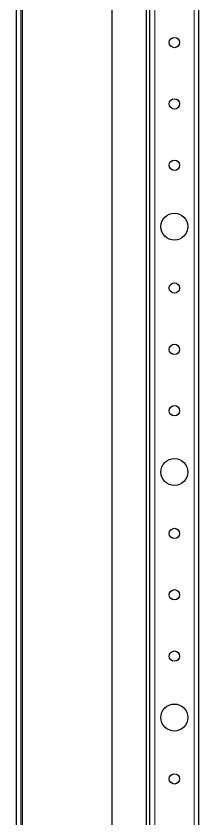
# Model space of a CAD drawing. Header units: millimetres. Extents: x -1114 to 3058, y -1920 to 1219.
# Drawn here: x -769.4 to -694.9, y -862.6 to -535.4 of the extents above; entities that cross this region are included whole.
import ezdxf

# ---------------------------------------------------------------- set-up
doc = ezdxf.new("R2010")
doc.units = ezdxf.units.MM

msp = doc.modelspace()

# ---------------------------------------------------------------- linework, layer by layer
at = {"color": 7, "linetype": 'Continuous', "lineweight": 25}
for p, q in [((-769.44, 756.28), (-769.44, -1198.72)), ((-767.44, 756.28), (-767.44, -1198.72)), ((-716.44, 724.78), (-716.44, -1167.22)), ((-714.94, -1138.72), (-714.94, 696.28)), ((-694.94, -1138.72), (-694.94, 696.28)), ((-730.44, -518.22), (-730.44, -1049.22))]:
    msp.add_line(p, q, dxfattribs=at)
at = {"color": 8, "linetype": 'Continuous', "lineweight": 18}
for p, q in [((-712.94, -1138.72), (-712.94, 696.28)), ((-696.94, -1138.72), (-696.94, 696.28)), ((-766.84, -1047.52), (-766.84, -519.92))]:
    msp.add_line(p, q, dxfattribs=at)
at = {"color": 7, "linetype": 'Continuous', "lineweight": 25}
for centre, radius in [((-704.94, -546.22), 2.1), ((-704.94, -571.22), 2.1), ((-704.94, -596.22), 2.1), ((-704.94, -621.22), 5.5), ((-704.94, -646.22), 2.1), ((-704.94, -671.22), 2.1), ((-704.94, -696.22), 2.1), ((-704.94, -721.22), 5.5), ((-704.94, -746.22), 2.1), ((-704.94, -771.22), 2.1), ((-704.94, -796.22), 2.1), ((-704.94, -821.22), 5.5), ((-704.94, -846.22), 2.1)]:
    msp.add_circle(centre, radius, dxfattribs=at)

doc.saveas('drawing.dxf')
